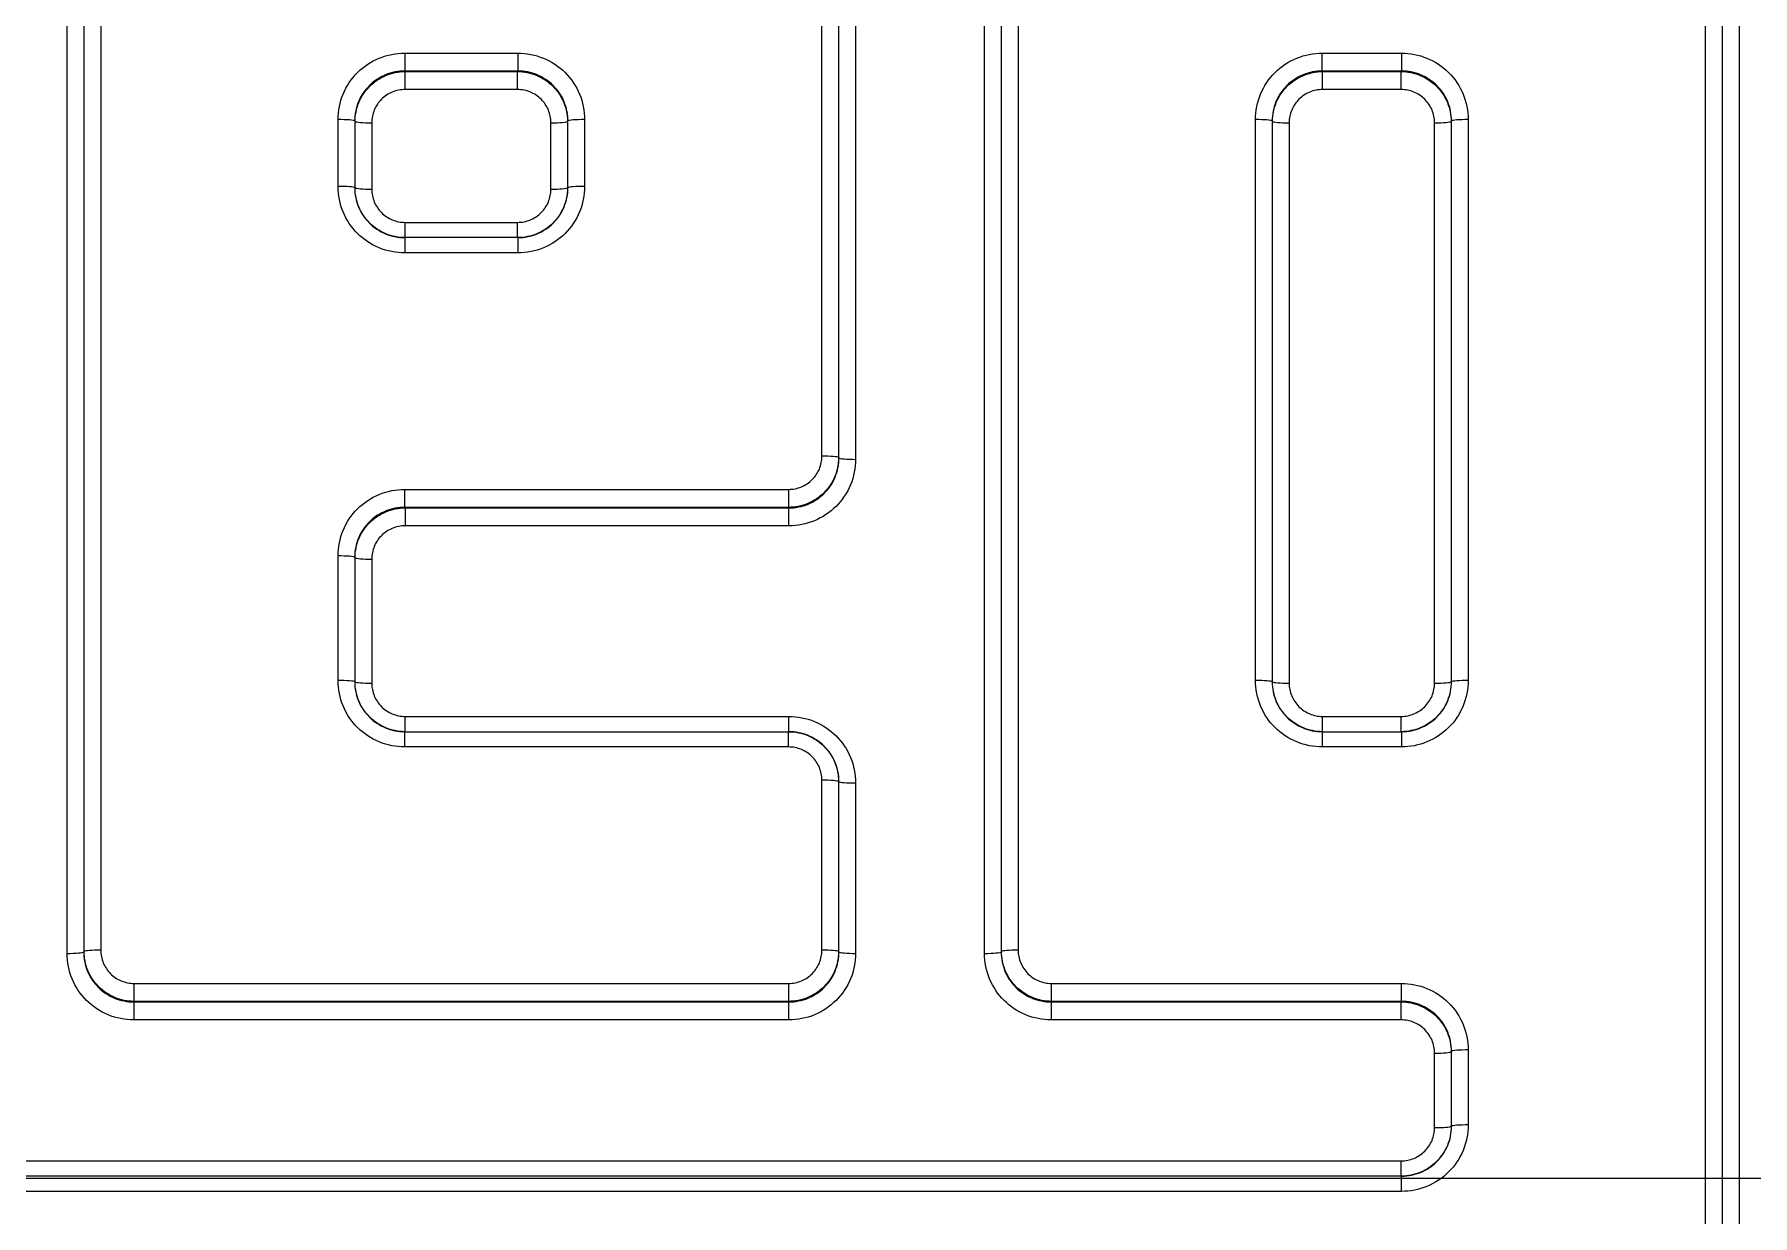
# Model space of a CAD drawing. Header units: inches. Extents: x -883 to 808, y -248 to 1051.
# Drawn here: x 270.502 to 274.54, y -122.965 to -120.189 of the extents above; entities that cross this region are included whole.
import ezdxf

# ---------------------------------------------------------------- set-up
doc = ezdxf.new("R2010")
doc.units = ezdxf.units.IN
doc.header["$MEASUREMENT"] = 0
doc.layers.get('0').update_dxf_attribs({"linetype": 'CONTINUOUS'})
doc.layers.add('EQUIPMENT - COMPRESSORS', color=41, linetype='CONTINUOUS')
doc.layers.add('P-RV', color=193, linetype='CONTINUOUS')

# ---------------------------------------------------------------- blocks, each defined once
blk = doc.blocks.new('A$Ce5854fb8')
for p, q in [((41.6736, 55.5293), (41.6736, 58.1158)), ((41.7128, 58.119), (41.7128, 55.5325)), ((41.7134, 55.5337), (41.7134, 58.119)), ((41.7526, 58.1222), (41.7526, 55.5369)), ((43.4474, 56.6977), (43.4474, 58.1222)), ((43.4866, 58.119), (43.4866, 56.6945)), ((43.4872, 56.6933), (43.4872, 58.119)), ((43.5264, 58.1158), (43.5264, 56.6902)), ((43.8295, 55.5293), (43.8295, 58.1158)), ((43.8687, 58.119), (43.8687, 55.5325)), ((43.8693, 55.5337), (43.8693, 58.119)), ((43.9085, 58.1222), (43.9085, 55.5369)), ((45.5237, 54.4925), (45.5237, 58.1222)), ((45.563, 58.119), (45.563, 54.4893)), ((45.5636, 54.4881), (45.5636, 58.119)), ((45.6028, 58.1158), (45.6028, 54.485)), ((42.4672, 57.6447), (42.7327, 57.6447)), ((42.4672, 57.6447), (42.4672, 57.6025)), ((42.7327, 57.6447), (42.7327, 57.6025)), ((44.6231, 57.6447), (44.8091, 57.6447)), ((44.6231, 57.6025), (44.6231, 57.6447)), ((44.8091, 57.6447), (44.8091, 57.6025)), ((42.7327, 57.6025), (42.4672, 57.6025)), ((42.4672, 57.6025), (42.4678, 57.6013)), ((42.4678, 57.6013), (42.7321, 57.6013)), ((42.4678, 57.559), (42.4678, 57.6013)), ((42.7321, 57.6013), (42.7327, 57.6025)), ((42.7321, 57.559), (42.7321, 57.6013)), ((44.8091, 57.6025), (44.6231, 57.6025)), ((44.6231, 57.6025), (44.6237, 57.6013)), ((44.6237, 57.6013), (44.8085, 57.6013)), ((44.6237, 57.559), (44.6237, 57.6013)), ((44.8085, 57.6013), (44.8091, 57.6025)), ((44.8085, 57.559), (44.8085, 57.6013)), ((42.7321, 57.559), (42.4678, 57.559)), ((44.8085, 57.559), (44.6237, 57.559)), ((42.3104, 57.3314), (42.3104, 57.4884)), ((42.3502, 57.4841), (42.3496, 57.4853)), ((42.3496, 57.4853), (42.3496, 57.3283)), ((42.3502, 57.3283), (42.3502, 57.4841)), ((42.3894, 57.4809), (42.3894, 57.3251)), ((42.8106, 57.3251), (42.8106, 57.4809)), ((42.8504, 57.4853), (42.8498, 57.4841)), ((42.8498, 57.4841), (42.8498, 57.3283)), ((42.8504, 57.3283), (42.8504, 57.4853)), ((42.8896, 57.4884), (42.8896, 57.3314)), ((44.4663, 56.1706), (44.4663, 57.4884)), ((44.5061, 57.4841), (44.5055, 57.4853)), ((44.5055, 57.4853), (44.5055, 56.1674)), ((44.5061, 56.1674), (44.5061, 57.4841)), ((44.5453, 57.4809), (44.5453, 56.1643)), ((44.8869, 56.1643), (44.8869, 57.4809)), ((44.9268, 57.4853), (44.9262, 57.4841)), ((44.9262, 57.4841), (44.9262, 56.1674)), ((44.9268, 56.1674), (44.9268, 57.4853)), ((44.966, 57.4884), (44.966, 56.1706)), ((42.3496, 57.3283), (42.3502, 57.3283)), ((42.8498, 57.3283), (42.8504, 57.3283)), ((42.4678, 57.247), (42.7321, 57.247)), ((42.4678, 57.2111), (42.4678, 57.247)), ((42.7321, 57.2111), (42.7321, 57.247)), ((42.4672, 57.2111), (42.4672, 57.1752)), ((42.7327, 57.2111), (42.4672, 57.2111)), ((42.7327, 57.1752), (42.4672, 57.1752)), ((42.7327, 57.2111), (42.7327, 57.1752)), ((43.4866, 56.6945), (43.4872, 56.6933)), ((42.4672, 56.6196), (43.3689, 56.6196)), ((42.4672, 56.5773), (42.4672, 56.6196)), ((43.3689, 56.6196), (43.3689, 56.5773)), ((43.3689, 56.5773), (42.4672, 56.5773)), ((42.4672, 56.5773), (42.4678, 56.5761)), ((42.4678, 56.5761), (42.4678, 56.5339)), ((42.4678, 56.5761), (43.3695, 56.5761)), ((43.3695, 56.5761), (43.3689, 56.5773)), ((43.3695, 56.5339), (43.3695, 56.5761)), ((43.3695, 56.5339), (42.4678, 56.5339)), ((42.3104, 56.1706), (42.3104, 56.4633)), ((42.3502, 56.4589), (42.3496, 56.4601)), ((42.3496, 56.4601), (42.3496, 56.1674)), ((42.3502, 56.1674), (42.3502, 56.4589)), ((42.3894, 56.4558), (42.3894, 56.1643)), ((42.3496, 56.1674), (42.3502, 56.1674)), ((44.5055, 56.1674), (44.5061, 56.1674)), ((44.9262, 56.1674), (44.9268, 56.1674)), ((42.4678, 56.0861), (43.3695, 56.0861)), ((42.4678, 56.0502), (42.4678, 56.0861)), ((43.3695, 56.0502), (43.3695, 56.0861)), ((44.6237, 56.0861), (44.8085, 56.0861)), ((44.6237, 56.0502), (44.6237, 56.0861)), ((44.8085, 56.0502), (44.8085, 56.0861)), ((42.4672, 56.0143), (42.4672, 56.0502)), ((42.4672, 56.0502), (43.3689, 56.0502)), ((43.3689, 56.0143), (43.3689, 56.0502)), ((43.3707, 56.0502), (43.3701, 56.0502)), ((43.3704, 56.0502), (43.3704, 56.0502)), ((44.6231, 56.0502), (44.6231, 56.0143)), ((44.6231, 56.0502), (44.8091, 56.0502)), ((44.8091, 56.0502), (44.8091, 56.0143)), ((43.3689, 56.0143), (42.4672, 56.0143)), ((44.8091, 56.0143), (44.6231, 56.0143)), ((43.4474, 55.5369), (43.4474, 55.9362)), ((43.4872, 55.933), (43.4866, 55.933)), ((43.4866, 55.933), (43.4866, 55.5337)), ((43.4872, 55.5325), (43.4872, 55.933)), ((43.5264, 55.9299), (43.5264, 55.5293)), ((41.7128, 55.5325), (41.7134, 55.5337)), ((43.4866, 55.5337), (43.4872, 55.5325)), ((43.8687, 55.5325), (43.8693, 55.5337)), ((41.831, 55.4587), (43.3689, 55.4587)), ((41.831, 55.4165), (41.831, 55.4587)), ((43.3689, 55.4587), (43.3689, 55.4165)), ((43.9869, 55.4587), (44.8091, 55.4587)), ((43.9869, 55.4165), (43.9869, 55.4587)), ((44.8091, 55.4165), (44.8091, 55.4587)), ((41.831, 55.4165), (41.8304, 55.4153)), ((41.8304, 55.4153), (41.8304, 55.3731)), ((41.8304, 55.4153), (43.3695, 55.4153)), ((43.3689, 55.4165), (41.831, 55.4165)), ((43.3695, 55.4153), (43.3689, 55.4165)), ((43.3695, 55.3731), (43.3695, 55.4153)), ((43.9869, 55.4165), (43.9863, 55.4153)), ((43.9863, 55.4153), (43.9863, 55.3731)), ((43.9863, 55.4153), (44.8085, 55.4153)), ((44.8091, 55.4165), (43.9869, 55.4165)), ((44.8085, 55.4153), (44.8091, 55.4165)), ((44.8085, 55.3731), (44.8085, 55.4153)), ((43.3695, 55.3731), (41.8304, 55.3731)), ((44.8085, 55.3731), (43.9863, 55.3731)), ((44.8869, 55.1199), (44.8869, 55.2949)), ((44.9268, 55.2993), (44.9262, 55.2981)), ((44.9262, 55.2981), (44.9262, 55.1231)), ((44.9268, 55.1231), (44.9268, 55.2993)), ((44.966, 55.3025), (44.966, 55.1262)), ((44.9262, 55.1231), (44.9268, 55.1231)), ((38.6855, 55.0418), (44.8085, 55.0418)), ((44.8085, 55.0059), (44.8085, 55.0418)), ((44.8091, 55.0059), (38.6861, 55.0059)), ((44.8091, 54.97), (44.8091, 55.0059)), ((44.8091, 54.97), (38.6861, 54.97))]:
    blk.add_line(p, q)
for centre, major_axis, start_param, end_param in [((42.3104, 57.485), (0.0394, 0), 0.087266, 1.570796), ((42.3894, 57.4844), (-0.0394, 0), 0.087266, 1.570796), ((42.8106, 57.4844), (0.0394, 0), 4.712389, 6.195919), ((42.8896, 57.485), (-0.0394, 0), 4.712389, 6.195919), ((44.4663, 57.485), (0.0394, 0), 0.087266, 1.570796), ((44.5453, 57.4844), (-0.0394, 0), 0.087266, 1.570796), ((44.8869, 57.4844), (0.0394, 0), 4.712389, 6.195919), ((44.966, 57.485), (-0.0394, 0), 4.712389, 6.195919), ((42.3104, 57.328), (0.0394, 0), 0.087266, 1.570796), ((42.3894, 57.3286), (-0.0394, 0), 0.087266, 1.570796), ((42.8106, 57.3286), (0.0394, 0), 4.712389, 6.195919), ((42.8896, 57.328), (-0.0394, 0), 4.712389, 6.195919), ((43.4474, 56.6942), (0.0394, 0), 0.087266, 1.570796), ((43.5264, 56.6936), (-0.0394, 0), 0.087266, 1.570796), ((42.3104, 56.4598), (0.0394, 0), 0.087266, 1.570796), ((42.3894, 56.4592), (-0.0394, 0), 0.087266, 1.570796), ((42.3104, 56.1671), (0.0394, 0), 0.087266, 1.570796), ((42.3894, 56.1677), (-0.0394, 0), 0.087266, 1.570796), ((44.4663, 56.1671), (0.0394, 0), 0.087266, 1.570796), ((44.5453, 56.1677), (-0.0394, 0), 0.087266, 1.570796), ((44.8869, 56.1677), (0.0394, 0), 4.712389, 6.195919), ((44.966, 56.1671), (-0.0394, 0), 4.712389, 6.195919), ((43.4474, 55.9327), (0.0394, 0), 0.087266, 1.570796), ((43.5264, 55.9333), (-0.0394, 0), 0.087266, 1.570796), ((41.6736, 55.5328), (0.0394, 0), 4.712389, 6.195919), ((41.7526, 55.5334), (-0.0394, 0), 4.712389, 6.195919), ((43.4474, 55.5334), (0.0394, 0), 0.087266, 1.570796), ((43.5264, 55.5328), (-0.0394, 0), 0.087266, 1.570796), ((43.8295, 55.5328), (0.0394, 0), 4.712389, 6.195919), ((43.9085, 55.5334), (-0.0394, 0), 4.712389, 6.195919), ((44.8869, 55.2984), (0.0394, 0), 4.712389, 6.195919), ((44.966, 55.299), (-0.0394, 0), 4.712389, 6.195919), ((44.8869, 55.1234), (0.0394, 0), 4.712389, 6.195919), ((44.966, 55.1228), (-0.0394, 0), 4.712389, 6.195919)]:
    blk.add_ellipse(centre, major_axis=major_axis, ratio=0.088004, start_param=start_param, end_param=end_param)
for points, knots in [([(42.3104, 57.4884), (42.3104, 57.5089), (42.3144, 57.5294), (42.3223, 57.5483), (42.3301, 57.5672), (42.3417, 57.5846), (42.3562, 57.599), (42.3707, 57.6135), (42.3881, 57.625), (42.4071, 57.6328), (42.4261, 57.6406), (42.4466, 57.6447), (42.4672, 57.6447)], [2.359993, 2.359993, 2.359993, 2.359993, 2.750793, 2.750793, 2.750793, 3.141593, 3.141593, 3.141593, 3.532393, 3.532393, 3.532393, 3.923193, 3.923193, 3.923193, 3.923193]), ([(42.7327, 57.6447), (42.7533, 57.6447), (42.7739, 57.6406), (42.7928, 57.6328), (42.8118, 57.625), (42.8292, 57.6135), (42.8437, 57.599), (42.8582, 57.5846), (42.8698, 57.5672), (42.8777, 57.5483), (42.8855, 57.5294), (42.8896, 57.5089), (42.8896, 57.4884)], [2.359993, 2.359993, 2.359993, 2.359993, 2.750793, 2.750793, 2.750793, 3.141593, 3.141593, 3.141593, 3.532393, 3.532393, 3.532393, 3.923193, 3.923193, 3.923193, 3.923193]), ([(44.4663, 57.4884), (44.4663, 57.5089), (44.4703, 57.5294), (44.4782, 57.5483), (44.486, 57.5672), (44.4976, 57.5846), (44.5121, 57.599), (44.5266, 57.6135), (44.544, 57.625), (44.563, 57.6328), (44.582, 57.6406), (44.6026, 57.6447), (44.6231, 57.6447)], [2.359993, 2.359993, 2.359993, 2.359993, 2.750793, 2.750793, 2.750793, 3.141593, 3.141593, 3.141593, 3.532393, 3.532393, 3.532393, 3.923193, 3.923193, 3.923193, 3.923193]), ([(44.8091, 57.6447), (44.8297, 57.6447), (44.8502, 57.6406), (44.8692, 57.6328), (44.8882, 57.625), (44.9056, 57.6135), (44.9201, 57.599), (44.9346, 57.5846), (44.9462, 57.5672), (44.9541, 57.5483), (44.9619, 57.5294), (44.966, 57.5089), (44.966, 57.4884)], [2.359993, 2.359993, 2.359993, 2.359993, 2.750793, 2.750793, 2.750793, 3.141593, 3.141593, 3.141593, 3.532393, 3.532393, 3.532393, 3.923193, 3.923193, 3.923193, 3.923193]), ([(42.4672, 57.6025), (42.4518, 57.6025), (42.4363, 57.5996), (42.4221, 57.5937), (42.4078, 57.5879), (42.3947, 57.5793), (42.3839, 57.5684), (42.373, 57.5576), (42.3643, 57.5446), (42.3584, 57.5304), (42.3526, 57.5161), (42.3495, 57.5007), (42.3496, 57.4853)], [2.359993, 2.359993, 2.359993, 2.359993, 2.750793, 2.750793, 2.750793, 3.141593, 3.141593, 3.141593, 3.532393, 3.532393, 3.532393, 3.923193, 3.923193, 3.923193, 3.923193]), ([(42.3502, 57.4841), (42.3502, 57.4994), (42.3533, 57.5147), (42.3592, 57.5288), (42.3651, 57.5429), (42.3738, 57.5559), (42.3847, 57.5667), (42.3956, 57.5776), (42.4086, 57.5863), (42.4228, 57.5922), (42.4371, 57.5981), (42.4524, 57.6012), (42.4678, 57.6013)], [2.359993, 2.359993, 2.359993, 2.359993, 2.750793, 2.750793, 2.750793, 3.141593, 3.141593, 3.141593, 3.532393, 3.532393, 3.532393, 3.923193, 3.923193, 3.923193, 3.923193]), ([(42.7321, 57.6013), (42.7475, 57.6012), (42.7629, 57.5981), (42.7771, 57.5922), (42.7913, 57.5863), (42.8044, 57.5776), (42.8152, 57.5667), (42.8261, 57.5559), (42.8348, 57.5429), (42.8407, 57.5288), (42.8467, 57.5147), (42.8497, 57.4994), (42.8498, 57.4841)], [2.359993, 2.359993, 2.359993, 2.359993, 2.750793, 2.750793, 2.750793, 3.141593, 3.141593, 3.141593, 3.532393, 3.532393, 3.532393, 3.923193, 3.923193, 3.923193, 3.923193]), ([(42.8504, 57.4853), (42.8504, 57.5007), (42.8474, 57.5161), (42.8415, 57.5304), (42.8357, 57.5446), (42.827, 57.5576), (42.8161, 57.5684), (42.8052, 57.5793), (42.7922, 57.5879), (42.7779, 57.5937), (42.7636, 57.5996), (42.7482, 57.6025), (42.7327, 57.6025)], [2.359993, 2.359993, 2.359993, 2.359993, 2.750793, 2.750793, 2.750793, 3.141593, 3.141593, 3.141593, 3.532393, 3.532393, 3.532393, 3.923193, 3.923193, 3.923193, 3.923193]), ([(44.6231, 57.6025), (44.6077, 57.6025), (44.5922, 57.5996), (44.578, 57.5937), (44.5637, 57.5879), (44.5507, 57.5793), (44.5398, 57.5684), (44.5289, 57.5576), (44.5202, 57.5446), (44.5143, 57.5304), (44.5085, 57.5161), (44.5054, 57.5007), (44.5055, 57.4853)], [2.359993, 2.359993, 2.359993, 2.359993, 2.750793, 2.750793, 2.750793, 3.141593, 3.141593, 3.141593, 3.532393, 3.532393, 3.532393, 3.923193, 3.923193, 3.923193, 3.923193]), ([(44.5061, 57.4841), (44.5061, 57.4994), (44.5092, 57.5147), (44.5151, 57.5288), (44.521, 57.5429), (44.5297, 57.5559), (44.5406, 57.5667), (44.5515, 57.5776), (44.5645, 57.5863), (44.5787, 57.5922), (44.593, 57.5981), (44.6083, 57.6012), (44.6237, 57.6013)], [2.359993, 2.359993, 2.359993, 2.359993, 2.750793, 2.750793, 2.750793, 3.141593, 3.141593, 3.141593, 3.532393, 3.532393, 3.532393, 3.923193, 3.923193, 3.923193, 3.923193]), ([(44.8085, 57.6013), (44.8239, 57.6012), (44.8393, 57.5981), (44.8535, 57.5922), (44.8677, 57.5863), (44.8807, 57.5776), (44.8916, 57.5667), (44.9025, 57.5559), (44.9112, 57.5429), (44.9171, 57.5288), (44.923, 57.5147), (44.9261, 57.4994), (44.9262, 57.4841)], [2.359993, 2.359993, 2.359993, 2.359993, 2.750793, 2.750793, 2.750793, 3.141593, 3.141593, 3.141593, 3.532393, 3.532393, 3.532393, 3.923193, 3.923193, 3.923193, 3.923193]), ([(44.9268, 57.4853), (44.9268, 57.5007), (44.9238, 57.5161), (44.9179, 57.5304), (44.912, 57.5446), (44.9034, 57.5576), (44.8925, 57.5684), (44.8816, 57.5793), (44.8685, 57.5879), (44.8543, 57.5937), (44.84, 57.5996), (44.8246, 57.6025), (44.8091, 57.6025)], [2.359993, 2.359993, 2.359993, 2.359993, 2.750793, 2.750793, 2.750793, 3.141593, 3.141593, 3.141593, 3.532393, 3.532393, 3.532393, 3.923193, 3.923193, 3.923193, 3.923193]), ([(42.4678, 57.559), (42.4575, 57.559), (42.4473, 57.557), (42.4378, 57.5531), (42.4283, 57.5492), (42.4196, 57.5434), (42.4123, 57.5362), (42.4051, 57.529), (42.3993, 57.5203), (42.3954, 57.5108), (42.3914, 57.5014), (42.3894, 57.4912), (42.3894, 57.4809)], [2.359993, 2.359993, 2.359993, 2.359993, 2.750793, 2.750793, 2.750793, 3.141593, 3.141593, 3.141593, 3.532393, 3.532393, 3.532393, 3.923193, 3.923193, 3.923193, 3.923193]), ([(42.8106, 57.4809), (42.8106, 57.4912), (42.8085, 57.5014), (42.8046, 57.5108), (42.8007, 57.5203), (42.7949, 57.529), (42.7876, 57.5362), (42.7804, 57.5434), (42.7717, 57.5492), (42.7622, 57.5531), (42.7527, 57.557), (42.7424, 57.559), (42.7321, 57.559)], [2.359993, 2.359993, 2.359993, 2.359993, 2.750793, 2.750793, 2.750793, 3.141593, 3.141593, 3.141593, 3.532393, 3.532393, 3.532393, 3.923193, 3.923193, 3.923193, 3.923193]), ([(44.6237, 57.559), (44.6135, 57.559), (44.6032, 57.557), (44.5937, 57.5531), (44.5842, 57.5492), (44.5755, 57.5434), (44.5682, 57.5362), (44.561, 57.529), (44.5552, 57.5203), (44.5513, 57.5108), (44.5473, 57.5014), (44.5453, 57.4912), (44.5453, 57.4809)], [2.359993, 2.359993, 2.359993, 2.359993, 2.750793, 2.750793, 2.750793, 3.141593, 3.141593, 3.141593, 3.532393, 3.532393, 3.532393, 3.923193, 3.923193, 3.923193, 3.923193]), ([(44.8869, 57.4809), (44.8869, 57.4912), (44.8849, 57.5014), (44.881, 57.5108), (44.8771, 57.5203), (44.8713, 57.529), (44.864, 57.5362), (44.8567, 57.5434), (44.848, 57.5492), (44.8386, 57.5531), (44.8291, 57.557), (44.8188, 57.559), (44.8085, 57.559)], [2.359993, 2.359993, 2.359993, 2.359993, 2.750793, 2.750793, 2.750793, 3.141593, 3.141593, 3.141593, 3.532393, 3.532393, 3.532393, 3.923193, 3.923193, 3.923193, 3.923193]), ([(42.4672, 57.1752), (42.4466, 57.1752), (42.4261, 57.1792), (42.4071, 57.187), (42.3881, 57.1949), (42.3707, 57.2064), (42.3562, 57.2209), (42.3417, 57.2353), (42.3301, 57.2526), (42.3223, 57.2715), (42.3144, 57.2905), (42.3104, 57.3109), (42.3104, 57.3314)], [2.359993, 2.359993, 2.359993, 2.359993, 2.750793, 2.750793, 2.750793, 3.141593, 3.141593, 3.141593, 3.532393, 3.532393, 3.532393, 3.923193, 3.923193, 3.923193, 3.923193]), ([(42.3496, 57.3283), (42.3495, 57.3129), (42.3526, 57.2975), (42.3584, 57.2834), (42.3643, 57.2692), (42.373, 57.2562), (42.3839, 57.2453), (42.3947, 57.2345), (42.4078, 57.2258), (42.4221, 57.22), (42.436, 57.2143), (42.451, 57.2112), (42.4661, 57.2111)], [2.359993, 2.359993, 2.359993, 2.359993, 2.750793, 2.750793, 2.750793, 3.141593, 3.141593, 3.141593, 3.532393, 3.532393, 3.532393, 3.91338, 3.91338, 3.91338, 3.91338]), ([(42.4664, 57.2111), (42.4515, 57.2113), (42.4366, 57.2143), (42.4228, 57.22), (42.4086, 57.2258), (42.3956, 57.2345), (42.3847, 57.2453), (42.3738, 57.2562), (42.3651, 57.2692), (42.3592, 57.2833), (42.3533, 57.2975), (42.3502, 57.3129), (42.3502, 57.3283)], [2.372249, 2.372249, 2.372249, 2.372249, 2.750793, 2.750793, 2.750793, 3.141593, 3.141593, 3.141593, 3.532393, 3.532393, 3.532393, 3.923193, 3.923193, 3.923193, 3.923193]), ([(42.3894, 57.3251), (42.3894, 57.3148), (42.3914, 57.3046), (42.3954, 57.2952), (42.3993, 57.2857), (42.4051, 57.277), (42.4123, 57.2698), (42.4196, 57.2626), (42.4283, 57.2568), (42.4378, 57.2529), (42.4473, 57.249), (42.4575, 57.247), (42.4678, 57.247)], [2.359993, 2.359993, 2.359993, 2.359993, 2.750793, 2.750793, 2.750793, 3.141593, 3.141593, 3.141593, 3.532393, 3.532393, 3.532393, 3.923193, 3.923193, 3.923193, 3.923193]), ([(42.7321, 57.247), (42.7424, 57.247), (42.7527, 57.249), (42.7622, 57.2529), (42.7717, 57.2568), (42.7804, 57.2626), (42.7876, 57.2698), (42.7949, 57.277), (42.8007, 57.2857), (42.8046, 57.2952), (42.8085, 57.3046), (42.8106, 57.3148), (42.8106, 57.3251)], [2.359993, 2.359993, 2.359993, 2.359993, 2.750793, 2.750793, 2.750793, 3.141593, 3.141593, 3.141593, 3.532393, 3.532393, 3.532393, 3.923193, 3.923193, 3.923193, 3.923193]), ([(42.8896, 57.3314), (42.8896, 57.3109), (42.8855, 57.2905), (42.8777, 57.2715), (42.8698, 57.2526), (42.8582, 57.2353), (42.8437, 57.2209), (42.8292, 57.2064), (42.8118, 57.1949), (42.7928, 57.187), (42.7739, 57.1792), (42.7533, 57.1752), (42.7327, 57.1752)], [2.359993, 2.359993, 2.359993, 2.359993, 2.750793, 2.750793, 2.750793, 3.141593, 3.141593, 3.141593, 3.532393, 3.532393, 3.532393, 3.923193, 3.923193, 3.923193, 3.923193]), ([(42.8498, 57.3283), (42.8497, 57.3129), (42.8467, 57.2975), (42.8407, 57.2833), (42.8348, 57.2692), (42.8261, 57.2562), (42.8152, 57.2453), (42.8044, 57.2345), (42.7913, 57.2258), (42.7771, 57.22), (42.7634, 57.2143), (42.7485, 57.2113), (42.7336, 57.2111)], [2.359993, 2.359993, 2.359993, 2.359993, 2.750793, 2.750793, 2.750793, 3.141593, 3.141593, 3.141593, 3.532393, 3.532393, 3.532393, 3.910936, 3.910936, 3.910936, 3.910936]), ([(42.7339, 57.2111), (42.749, 57.2112), (42.764, 57.2143), (42.7779, 57.22), (42.7922, 57.2258), (42.8052, 57.2345), (42.8161, 57.2453), (42.827, 57.2562), (42.8357, 57.2692), (42.8415, 57.2834), (42.8474, 57.2975), (42.8504, 57.3129), (42.8504, 57.3283)], [2.369805, 2.369805, 2.369805, 2.369805, 2.750793, 2.750793, 2.750793, 3.141593, 3.141593, 3.141593, 3.532393, 3.532393, 3.532393, 3.923193, 3.923193, 3.923193, 3.923193]), ([(43.3689, 56.6196), (43.3792, 56.6196), (43.3895, 56.6216), (43.399, 56.6255), (43.4085, 56.6294), (43.4172, 56.6352), (43.4244, 56.6424), (43.4317, 56.6496), (43.4375, 56.6583), (43.4414, 56.6677), (43.4453, 56.6772), (43.4474, 56.6874), (43.4474, 56.6977)], [2.359993, 2.359993, 2.359993, 2.359993, 2.750793, 2.750793, 2.750793, 3.141593, 3.141593, 3.141593, 3.532393, 3.532393, 3.532393, 3.923193, 3.923193, 3.923193, 3.923193]), ([(43.4866, 56.6945), (43.4865, 56.6792), (43.4835, 56.6639), (43.4776, 56.6498), (43.4717, 56.6357), (43.4629, 56.6227), (43.4521, 56.6118), (43.4412, 56.601), (43.4281, 56.5923), (43.4139, 56.5864), (43.3997, 56.5805), (43.3843, 56.5774), (43.3689, 56.5773)], [2.359993, 2.359993, 2.359993, 2.359993, 2.750793, 2.750793, 2.750793, 3.141593, 3.141593, 3.141593, 3.532393, 3.532393, 3.532393, 3.923193, 3.923193, 3.923193, 3.923193]), ([(43.3695, 56.5761), (43.385, 56.576), (43.4005, 56.579), (43.4147, 56.5848), (43.429, 56.5907), (43.442, 56.5993), (43.4529, 56.6102), (43.4638, 56.621), (43.4725, 56.634), (43.4783, 56.6482), (43.4842, 56.6625), (43.4872, 56.6779), (43.4872, 56.6933)], [2.359993, 2.359993, 2.359993, 2.359993, 2.750793, 2.750793, 2.750793, 3.141593, 3.141593, 3.141593, 3.532393, 3.532393, 3.532393, 3.923193, 3.923193, 3.923193, 3.923193]), ([(43.5264, 56.6902), (43.5264, 56.6697), (43.5223, 56.6492), (43.5145, 56.6303), (43.5066, 56.6114), (43.495, 56.594), (43.4805, 56.5796), (43.466, 56.5651), (43.4486, 56.5536), (43.4297, 56.5458), (43.4107, 56.538), (43.3901, 56.5339), (43.3695, 56.5339)], [2.359993, 2.359993, 2.359993, 2.359993, 2.750793, 2.750793, 2.750793, 3.141593, 3.141593, 3.141593, 3.532393, 3.532393, 3.532393, 3.923193, 3.923193, 3.923193, 3.923193]), ([(42.3104, 56.4633), (42.3104, 56.4838), (42.3144, 56.5043), (42.3223, 56.5232), (42.3301, 56.5421), (42.3417, 56.5594), (42.3562, 56.5739), (42.3707, 56.5883), (42.3881, 56.5999), (42.4071, 56.6077), (42.4261, 56.6155), (42.4466, 56.6196), (42.4672, 56.6196)], [2.359993, 2.359993, 2.359993, 2.359993, 2.750793, 2.750793, 2.750793, 3.141593, 3.141593, 3.141593, 3.532393, 3.532393, 3.532393, 3.923193, 3.923193, 3.923193, 3.923193]), ([(42.4672, 56.5773), (42.4518, 56.5774), (42.4363, 56.5744), (42.4221, 56.5686), (42.4078, 56.5628), (42.3947, 56.5541), (42.3839, 56.5433), (42.373, 56.5325), (42.3643, 56.5194), (42.3584, 56.5052), (42.3526, 56.491), (42.3495, 56.4756), (42.3496, 56.4601)], [2.359993, 2.359993, 2.359993, 2.359993, 2.750793, 2.750793, 2.750793, 3.141593, 3.141593, 3.141593, 3.532393, 3.532393, 3.532393, 3.923193, 3.923193, 3.923193, 3.923193]), ([(42.3502, 56.4589), (42.3502, 56.4742), (42.3533, 56.4895), (42.3592, 56.5037), (42.3651, 56.5178), (42.3738, 56.5308), (42.3847, 56.5416), (42.3956, 56.5524), (42.4086, 56.5611), (42.4228, 56.567), (42.4371, 56.5729), (42.4524, 56.576), (42.4678, 56.5761)], [2.359993, 2.359993, 2.359993, 2.359993, 2.750793, 2.750793, 2.750793, 3.141593, 3.141593, 3.141593, 3.532393, 3.532393, 3.532393, 3.923193, 3.923193, 3.923193, 3.923193]), ([(42.4678, 56.5339), (42.4575, 56.5339), (42.4473, 56.5319), (42.4378, 56.528), (42.4283, 56.5241), (42.4196, 56.5183), (42.4123, 56.511), (42.4051, 56.5038), (42.3993, 56.4952), (42.3954, 56.4857), (42.3914, 56.4763), (42.3894, 56.466), (42.3894, 56.4558)], [2.359993, 2.359993, 2.359993, 2.359993, 2.750793, 2.750793, 2.750793, 3.141593, 3.141593, 3.141593, 3.532393, 3.532393, 3.532393, 3.923193, 3.923193, 3.923193, 3.923193]), ([(42.4672, 56.0143), (42.4466, 56.0143), (42.4261, 56.0184), (42.4071, 56.0262), (42.3881, 56.034), (42.3707, 56.0456), (42.3562, 56.06), (42.3417, 56.0745), (42.3301, 56.0918), (42.3223, 56.1107), (42.3144, 56.1296), (42.3104, 56.1501), (42.3104, 56.1706)], [2.359993, 2.359993, 2.359993, 2.359993, 2.750793, 2.750793, 2.750793, 3.141593, 3.141593, 3.141593, 3.532393, 3.532393, 3.532393, 3.923193, 3.923193, 3.923193, 3.923193]), ([(42.3496, 56.1674), (42.3495, 56.1521), (42.3526, 56.1367), (42.3584, 56.1225), (42.3643, 56.1083), (42.373, 56.0953), (42.3839, 56.0845), (42.3947, 56.0737), (42.4078, 56.065), (42.4221, 56.0591), (42.436, 56.0534), (42.451, 56.0504), (42.4661, 56.0502)], [2.359993, 2.359993, 2.359993, 2.359993, 2.750793, 2.750793, 2.750793, 3.141593, 3.141593, 3.141593, 3.532393, 3.532393, 3.532393, 3.91338, 3.91338, 3.91338, 3.91338]), ([(42.4664, 56.0502), (42.4515, 56.0504), (42.4366, 56.0535), (42.4228, 56.0591), (42.4086, 56.065), (42.3956, 56.0737), (42.3847, 56.0845), (42.3738, 56.0953), (42.3651, 56.1083), (42.3592, 56.1225), (42.3533, 56.1367), (42.3502, 56.1521), (42.3502, 56.1674)], [2.372249, 2.372249, 2.372249, 2.372249, 2.750793, 2.750793, 2.750793, 3.141593, 3.141593, 3.141593, 3.532393, 3.532393, 3.532393, 3.923193, 3.923193, 3.923193, 3.923193]), ([(44.6231, 56.0143), (44.6026, 56.0143), (44.582, 56.0184), (44.563, 56.0262), (44.544, 56.034), (44.5266, 56.0456), (44.5121, 56.06), (44.4976, 56.0745), (44.486, 56.0918), (44.4782, 56.1107), (44.4703, 56.1296), (44.4663, 56.1501), (44.4663, 56.1706)], [2.359993, 2.359993, 2.359993, 2.359993, 2.750793, 2.750793, 2.750793, 3.141593, 3.141593, 3.141593, 3.532393, 3.532393, 3.532393, 3.923193, 3.923193, 3.923193, 3.923193]), ([(44.5055, 56.1674), (44.5054, 56.1521), (44.5085, 56.1367), (44.5143, 56.1225), (44.5202, 56.1083), (44.5289, 56.0953), (44.5398, 56.0845), (44.5507, 56.0737), (44.5637, 56.065), (44.578, 56.0591), (44.5919, 56.0534), (44.6069, 56.0504), (44.622, 56.0502)], [2.359993, 2.359993, 2.359993, 2.359993, 2.750793, 2.750793, 2.750793, 3.141593, 3.141593, 3.141593, 3.532393, 3.532393, 3.532393, 3.91338, 3.91338, 3.91338, 3.91338]), ([(44.6223, 56.0502), (44.6074, 56.0504), (44.5925, 56.0535), (44.5787, 56.0591), (44.5645, 56.065), (44.5515, 56.0737), (44.5406, 56.0845), (44.5297, 56.0953), (44.521, 56.1083), (44.5151, 56.1225), (44.5092, 56.1367), (44.5061, 56.1521), (44.5061, 56.1674)], [2.372249, 2.372249, 2.372249, 2.372249, 2.750793, 2.750793, 2.750793, 3.141593, 3.141593, 3.141593, 3.532393, 3.532393, 3.532393, 3.923193, 3.923193, 3.923193, 3.923193]), ([(44.966, 56.1706), (44.966, 56.1501), (44.9619, 56.1296), (44.9541, 56.1107), (44.9462, 56.0918), (44.9346, 56.0745), (44.9201, 56.06), (44.9056, 56.0456), (44.8882, 56.034), (44.8692, 56.0262), (44.8502, 56.0184), (44.8297, 56.0143), (44.8091, 56.0143)], [2.359993, 2.359993, 2.359993, 2.359993, 2.750793, 2.750793, 2.750793, 3.141593, 3.141593, 3.141593, 3.532393, 3.532393, 3.532393, 3.923193, 3.923193, 3.923193, 3.923193]), ([(44.9262, 56.1674), (44.9261, 56.1521), (44.923, 56.1367), (44.9171, 56.1225), (44.9112, 56.1083), (44.9025, 56.0953), (44.8916, 56.0845), (44.8807, 56.0737), (44.8677, 56.065), (44.8535, 56.0591), (44.8397, 56.0535), (44.8249, 56.0504), (44.8099, 56.0502)], [2.359993, 2.359993, 2.359993, 2.359993, 2.750793, 2.750793, 2.750793, 3.141593, 3.141593, 3.141593, 3.532393, 3.532393, 3.532393, 3.910936, 3.910936, 3.910936, 3.910936]), ([(44.8103, 56.0502), (44.8254, 56.0504), (44.8404, 56.0534), (44.8543, 56.0591), (44.8685, 56.065), (44.8816, 56.0737), (44.8925, 56.0845), (44.9034, 56.0953), (44.912, 56.1083), (44.9179, 56.1225), (44.9238, 56.1367), (44.9268, 56.1521), (44.9268, 56.1674)], [2.369805, 2.369805, 2.369805, 2.369805, 2.750793, 2.750793, 2.750793, 3.141593, 3.141593, 3.141593, 3.532393, 3.532393, 3.532393, 3.923193, 3.923193, 3.923193, 3.923193]), ([(42.3894, 56.1643), (42.3894, 56.154), (42.3914, 56.1438), (42.3954, 56.1343), (42.3993, 56.1249), (42.4051, 56.1162), (42.4123, 56.109), (42.4196, 56.1018), (42.4283, 56.096), (42.4378, 56.0921), (42.4473, 56.0882), (42.4575, 56.0861), (42.4678, 56.0861)], [2.359993, 2.359993, 2.359993, 2.359993, 2.750793, 2.750793, 2.750793, 3.141593, 3.141593, 3.141593, 3.532393, 3.532393, 3.532393, 3.923193, 3.923193, 3.923193, 3.923193]), ([(44.5453, 56.1643), (44.5453, 56.154), (44.5473, 56.1438), (44.5513, 56.1343), (44.5552, 56.1249), (44.561, 56.1162), (44.5682, 56.109), (44.5755, 56.1018), (44.5842, 56.096), (44.5937, 56.0921), (44.6032, 56.0882), (44.6135, 56.0861), (44.6237, 56.0861)], [2.359993, 2.359993, 2.359993, 2.359993, 2.750793, 2.750793, 2.750793, 3.141593, 3.141593, 3.141593, 3.532393, 3.532393, 3.532393, 3.923193, 3.923193, 3.923193, 3.923193]), ([(44.8085, 56.0861), (44.8188, 56.0861), (44.8291, 56.0882), (44.8386, 56.0921), (44.848, 56.096), (44.8567, 56.1018), (44.864, 56.109), (44.8713, 56.1162), (44.8771, 56.1249), (44.881, 56.1343), (44.8849, 56.1438), (44.8869, 56.154), (44.8869, 56.1643)], [2.359993, 2.359993, 2.359993, 2.359993, 2.750793, 2.750793, 2.750793, 3.141593, 3.141593, 3.141593, 3.532393, 3.532393, 3.532393, 3.923193, 3.923193, 3.923193, 3.923193]), ([(43.3695, 56.0861), (43.3901, 56.0861), (43.4107, 56.0821), (43.4297, 56.0743), (43.4486, 56.0664), (43.466, 56.0549), (43.4805, 56.0404), (43.495, 56.026), (43.5066, 56.0087), (43.5145, 55.9898), (43.5223, 55.9708), (43.5264, 55.9504), (43.5264, 55.9299)], [2.359993, 2.359993, 2.359993, 2.359993, 2.750793, 2.750793, 2.750793, 3.141593, 3.141593, 3.141593, 3.532393, 3.532393, 3.532393, 3.923193, 3.923193, 3.923193, 3.923193]), ([(43.3701, 56.0502), (43.3851, 56.0501), (43.4001, 56.047), (43.4139, 56.0413), (43.4281, 56.0355), (43.4412, 56.0268), (43.4521, 56.016), (43.4629, 56.0051), (43.4717, 55.9921), (43.4776, 55.978), (43.4835, 55.9638), (43.4865, 55.9484), (43.4866, 55.933)], [2.369805, 2.369805, 2.369805, 2.369805, 2.750793, 2.750793, 2.750793, 3.141593, 3.141593, 3.141593, 3.532393, 3.532393, 3.532393, 3.923193, 3.923193, 3.923193, 3.923193]), ([(43.4872, 55.933), (43.4872, 55.9484), (43.4842, 55.9638), (43.4783, 55.9779), (43.4725, 55.9921), (43.4638, 56.0051), (43.4529, 56.016), (43.442, 56.0268), (43.429, 56.0355), (43.4147, 56.0413), (43.4008, 56.047), (43.3858, 56.0501), (43.3707, 56.0502)], [2.359993, 2.359993, 2.359993, 2.359993, 2.750793, 2.750793, 2.750793, 3.141593, 3.141593, 3.141593, 3.532393, 3.532393, 3.532393, 3.91338, 3.91338, 3.91338, 3.91338]), ([(43.4474, 55.9362), (43.4474, 55.9465), (43.4453, 55.9567), (43.4414, 55.9661), (43.4375, 55.9756), (43.4317, 55.9843), (43.4244, 55.9915), (43.4172, 55.9987), (43.4085, 56.0045), (43.399, 56.0084), (43.3895, 56.0123), (43.3792, 56.0143), (43.3689, 56.0143)], [2.359993, 2.359993, 2.359993, 2.359993, 2.750793, 2.750793, 2.750793, 3.141593, 3.141593, 3.141593, 3.532393, 3.532393, 3.532393, 3.923193, 3.923193, 3.923193, 3.923193]), ([(41.8304, 55.3731), (41.8098, 55.3731), (41.7893, 55.3771), (41.7703, 55.3849), (41.7513, 55.3927), (41.7339, 55.4043), (41.7194, 55.4188), (41.7049, 55.4332), (41.6933, 55.4505), (41.6855, 55.4694), (41.6776, 55.4883), (41.6736, 55.5088), (41.6736, 55.5293)], [2.359993, 2.359993, 2.359993, 2.359993, 2.750793, 2.750793, 2.750793, 3.141593, 3.141593, 3.141593, 3.532393, 3.532393, 3.532393, 3.923193, 3.923193, 3.923193, 3.923193]), ([(41.7128, 55.5325), (41.7127, 55.517), (41.7158, 55.5016), (41.7216, 55.4874), (41.7275, 55.4732), (41.7362, 55.4602), (41.7471, 55.4493), (41.7579, 55.4385), (41.771, 55.4298), (41.7852, 55.424), (41.7995, 55.4182), (41.8149, 55.4152), (41.8304, 55.4153)], [2.359993, 2.359993, 2.359993, 2.359993, 2.750793, 2.750793, 2.750793, 3.141593, 3.141593, 3.141593, 3.532393, 3.532393, 3.532393, 3.923193, 3.923193, 3.923193, 3.923193]), ([(41.831, 55.4165), (41.8156, 55.4166), (41.8002, 55.4197), (41.786, 55.4256), (41.7718, 55.4315), (41.7588, 55.4402), (41.7479, 55.451), (41.737, 55.4619), (41.7283, 55.4748), (41.7224, 55.489), (41.7165, 55.5031), (41.7134, 55.5184), (41.7134, 55.5337)], [2.359993, 2.359993, 2.359993, 2.359993, 2.750793, 2.750793, 2.750793, 3.141593, 3.141593, 3.141593, 3.532393, 3.532393, 3.532393, 3.923193, 3.923193, 3.923193, 3.923193]), ([(41.7526, 55.5369), (41.7526, 55.5266), (41.7546, 55.5164), (41.7586, 55.5069), (41.7625, 55.4975), (41.7683, 55.4888), (41.7755, 55.4816), (41.7828, 55.4744), (41.7915, 55.4686), (41.801, 55.4647), (41.8105, 55.4608), (41.8207, 55.4587), (41.831, 55.4587)], [2.359993, 2.359993, 2.359993, 2.359993, 2.750793, 2.750793, 2.750793, 3.141593, 3.141593, 3.141593, 3.532393, 3.532393, 3.532393, 3.923193, 3.923193, 3.923193, 3.923193]), ([(43.3689, 55.4587), (43.3792, 55.4587), (43.3895, 55.4608), (43.399, 55.4647), (43.4085, 55.4686), (43.4172, 55.4744), (43.4244, 55.4816), (43.4317, 55.4888), (43.4375, 55.4975), (43.4414, 55.5069), (43.4453, 55.5164), (43.4474, 55.5266), (43.4474, 55.5369)], [2.359993, 2.359993, 2.359993, 2.359993, 2.750793, 2.750793, 2.750793, 3.141593, 3.141593, 3.141593, 3.532393, 3.532393, 3.532393, 3.923193, 3.923193, 3.923193, 3.923193]), ([(43.4866, 55.5337), (43.4865, 55.5184), (43.4835, 55.5031), (43.4776, 55.489), (43.4717, 55.4748), (43.4629, 55.4619), (43.4521, 55.451), (43.4412, 55.4402), (43.4281, 55.4315), (43.4139, 55.4256), (43.3997, 55.4197), (43.3843, 55.4166), (43.3689, 55.4165)], [2.359993, 2.359993, 2.359993, 2.359993, 2.750793, 2.750793, 2.750793, 3.141593, 3.141593, 3.141593, 3.532393, 3.532393, 3.532393, 3.923193, 3.923193, 3.923193, 3.923193]), ([(43.3695, 55.4153), (43.385, 55.4152), (43.4005, 55.4182), (43.4147, 55.424), (43.429, 55.4298), (43.442, 55.4385), (43.4529, 55.4493), (43.4638, 55.4602), (43.4725, 55.4732), (43.4783, 55.4874), (43.4842, 55.5016), (43.4872, 55.517), (43.4872, 55.5325)], [2.359993, 2.359993, 2.359993, 2.359993, 2.750793, 2.750793, 2.750793, 3.141593, 3.141593, 3.141593, 3.532393, 3.532393, 3.532393, 3.923193, 3.923193, 3.923193, 3.923193]), ([(43.5264, 55.5293), (43.5264, 55.5088), (43.5223, 55.4883), (43.5145, 55.4694), (43.5066, 55.4505), (43.495, 55.4332), (43.4805, 55.4188), (43.466, 55.4043), (43.4486, 55.3927), (43.4297, 55.3849), (43.4107, 55.3771), (43.3901, 55.3731), (43.3695, 55.3731)], [2.359993, 2.359993, 2.359993, 2.359993, 2.750793, 2.750793, 2.750793, 3.141593, 3.141593, 3.141593, 3.532393, 3.532393, 3.532393, 3.923193, 3.923193, 3.923193, 3.923193]), ([(43.9863, 55.3731), (43.9657, 55.3731), (43.9452, 55.3771), (43.9262, 55.3849), (43.9072, 55.3927), (43.8898, 55.4043), (43.8753, 55.4188), (43.8608, 55.4332), (43.8492, 55.4505), (43.8414, 55.4694), (43.8335, 55.4883), (43.8295, 55.5088), (43.8295, 55.5293)], [2.359993, 2.359993, 2.359993, 2.359993, 2.750793, 2.750793, 2.750793, 3.141593, 3.141593, 3.141593, 3.532393, 3.532393, 3.532393, 3.923193, 3.923193, 3.923193, 3.923193]), ([(43.8687, 55.5325), (43.8686, 55.517), (43.8717, 55.5016), (43.8775, 55.4874), (43.8834, 55.4732), (43.8921, 55.4602), (43.903, 55.4493), (43.9138, 55.4385), (43.9269, 55.4298), (43.9412, 55.424), (43.9554, 55.4182), (43.9709, 55.4152), (43.9863, 55.4153)], [2.359993, 2.359993, 2.359993, 2.359993, 2.750793, 2.750793, 2.750793, 3.141593, 3.141593, 3.141593, 3.532393, 3.532393, 3.532393, 3.923193, 3.923193, 3.923193, 3.923193]), ([(43.9869, 55.4165), (43.9715, 55.4166), (43.9561, 55.4197), (43.9419, 55.4256), (43.9277, 55.4315), (43.9147, 55.4402), (43.9038, 55.451), (43.8929, 55.4619), (43.8842, 55.4748), (43.8783, 55.489), (43.8724, 55.5031), (43.8693, 55.5184), (43.8693, 55.5337)], [2.359993, 2.359993, 2.359993, 2.359993, 2.750793, 2.750793, 2.750793, 3.141593, 3.141593, 3.141593, 3.532393, 3.532393, 3.532393, 3.923193, 3.923193, 3.923193, 3.923193]), ([(43.9085, 55.5369), (43.9085, 55.5266), (43.9105, 55.5164), (43.9145, 55.5069), (43.9184, 55.4975), (43.9242, 55.4888), (43.9314, 55.4816), (43.9387, 55.4744), (43.9474, 55.4686), (43.9569, 55.4647), (43.9664, 55.4608), (43.9766, 55.4587), (43.9869, 55.4587)], [2.359993, 2.359993, 2.359993, 2.359993, 2.750793, 2.750793, 2.750793, 3.141593, 3.141593, 3.141593, 3.532393, 3.532393, 3.532393, 3.923193, 3.923193, 3.923193, 3.923193]), ([(44.8091, 55.4587), (44.8297, 55.4587), (44.8502, 55.4547), (44.8692, 55.4469), (44.8882, 55.439), (44.9056, 55.4275), (44.9201, 55.413), (44.9346, 55.3986), (44.9462, 55.3813), (44.9541, 55.3623), (44.9619, 55.3434), (44.966, 55.323), (44.966, 55.3025)], [2.359993, 2.359993, 2.359993, 2.359993, 2.750793, 2.750793, 2.750793, 3.141593, 3.141593, 3.141593, 3.532393, 3.532393, 3.532393, 3.923193, 3.923193, 3.923193, 3.923193]), ([(44.8085, 55.4153), (44.8239, 55.4152), (44.8393, 55.4121), (44.8535, 55.4062), (44.8677, 55.4003), (44.8807, 55.3916), (44.8916, 55.3808), (44.9025, 55.3699), (44.9112, 55.357), (44.9171, 55.3428), (44.923, 55.3287), (44.9261, 55.3134), (44.9262, 55.2981)], [2.359993, 2.359993, 2.359993, 2.359993, 2.750793, 2.750793, 2.750793, 3.141593, 3.141593, 3.141593, 3.532393, 3.532393, 3.532393, 3.923193, 3.923193, 3.923193, 3.923193]), ([(44.9268, 55.2993), (44.9268, 55.3148), (44.9238, 55.3302), (44.9179, 55.3444), (44.912, 55.3586), (44.9034, 55.3716), (44.8925, 55.3825), (44.8816, 55.3933), (44.8685, 55.402), (44.8543, 55.4078), (44.84, 55.4136), (44.8246, 55.4166), (44.8091, 55.4165)], [2.359993, 2.359993, 2.359993, 2.359993, 2.750793, 2.750793, 2.750793, 3.141593, 3.141593, 3.141593, 3.532393, 3.532393, 3.532393, 3.923193, 3.923193, 3.923193, 3.923193]), ([(44.8869, 55.2949), (44.8869, 55.3052), (44.8849, 55.3154), (44.881, 55.3249), (44.8771, 55.3343), (44.8713, 55.343), (44.864, 55.3502), (44.8567, 55.3574), (44.848, 55.3632), (44.8386, 55.3671), (44.8291, 55.371), (44.8188, 55.3731), (44.8085, 55.3731)], [2.359993, 2.359993, 2.359993, 2.359993, 2.750793, 2.750793, 2.750793, 3.141593, 3.141593, 3.141593, 3.532393, 3.532393, 3.532393, 3.923193, 3.923193, 3.923193, 3.923193]), ([(44.8085, 55.0418), (44.8188, 55.0418), (44.8291, 55.0438), (44.8386, 55.0477), (44.848, 55.0516), (44.8567, 55.0574), (44.864, 55.0646), (44.8713, 55.0719), (44.8771, 55.0805), (44.881, 55.09), (44.8849, 55.0994), (44.8869, 55.1097), (44.8869, 55.1199)], [2.359993, 2.359993, 2.359993, 2.359993, 2.750793, 2.750793, 2.750793, 3.141593, 3.141593, 3.141593, 3.532393, 3.532393, 3.532393, 3.923193, 3.923193, 3.923193, 3.923193]), ([(44.966, 55.1262), (44.966, 55.1057), (44.9619, 55.0853), (44.9541, 55.0664), (44.9462, 55.0474), (44.9346, 55.0301), (44.9201, 55.0157), (44.9056, 55.0012), (44.8882, 54.9897), (44.8692, 54.9818), (44.8502, 54.974), (44.8297, 54.97), (44.8091, 54.97)], [2.359993, 2.359993, 2.359993, 2.359993, 2.750793, 2.750793, 2.750793, 3.141593, 3.141593, 3.141593, 3.532393, 3.532393, 3.532393, 3.923193, 3.923193, 3.923193, 3.923193]), ([(44.9262, 55.1231), (44.9261, 55.1077), (44.923, 55.0923), (44.9171, 55.0782), (44.9112, 55.064), (44.9025, 55.051), (44.8916, 55.0401), (44.8807, 55.0293), (44.8677, 55.0206), (44.8535, 55.0148), (44.8397, 55.0091), (44.8249, 55.0061), (44.8099, 55.0059)], [2.359993, 2.359993, 2.359993, 2.359993, 2.750793, 2.750793, 2.750793, 3.141593, 3.141593, 3.141593, 3.532393, 3.532393, 3.532393, 3.910936, 3.910936, 3.910936, 3.910936]), ([(44.8103, 55.0059), (44.8254, 55.006), (44.8404, 55.0091), (44.8543, 55.0148), (44.8685, 55.0206), (44.8816, 55.0293), (44.8925, 55.0402), (44.9034, 55.051), (44.912, 55.064), (44.9179, 55.0782), (44.9238, 55.0923), (44.9268, 55.1077), (44.9268, 55.1231)], [2.369805, 2.369805, 2.369805, 2.369805, 2.750793, 2.750793, 2.750793, 3.141593, 3.141593, 3.141593, 3.532393, 3.532393, 3.532393, 3.923193, 3.923193, 3.923193, 3.923193])]:
    blk.add_open_spline(points, degree=3, knots=knots)
for points in [[(42.4661, 57.2111), (42.4665, 57.2111), (42.4669, 57.2111), (42.4672, 57.2111)], [(42.7327, 57.2111), (42.7331, 57.2111), (42.7335, 57.2111), (42.7339, 57.2111)], [(42.4661, 56.0502), (42.4665, 56.0502), (42.4669, 56.0502), (42.4672, 56.0502)], [(43.3689, 56.0502), (43.3693, 56.0502), (43.3697, 56.0502), (43.3701, 56.0502)], [(44.622, 56.0502), (44.6224, 56.0502), (44.6228, 56.0502), (44.6231, 56.0502)], [(44.8091, 56.0502), (44.8095, 56.0502), (44.8099, 56.0502), (44.8103, 56.0502)], [(44.8091, 55.0059), (44.8095, 55.0059), (44.8099, 55.0059), (44.8103, 55.0059)]]:
    blk.add_open_spline(points, degree=3)

msp = doc.modelspace()

# ---------------------------------------------------------------- linework, layer by layer
at = {"layer": 'P-RV'}
msp.add_line((267.00742, -122.87682), (278.51492, -122.87682), dxfattribs=at)

# ---------------------------------------------------------------- block references
at = {"layer": 'EQUIPMENT - COMPRESSORS'}
msp.add_blockref('A$Ce5854fb8', (228.90563, -177.87785), dxfattribs=at)

doc.saveas('drawing.dxf')
